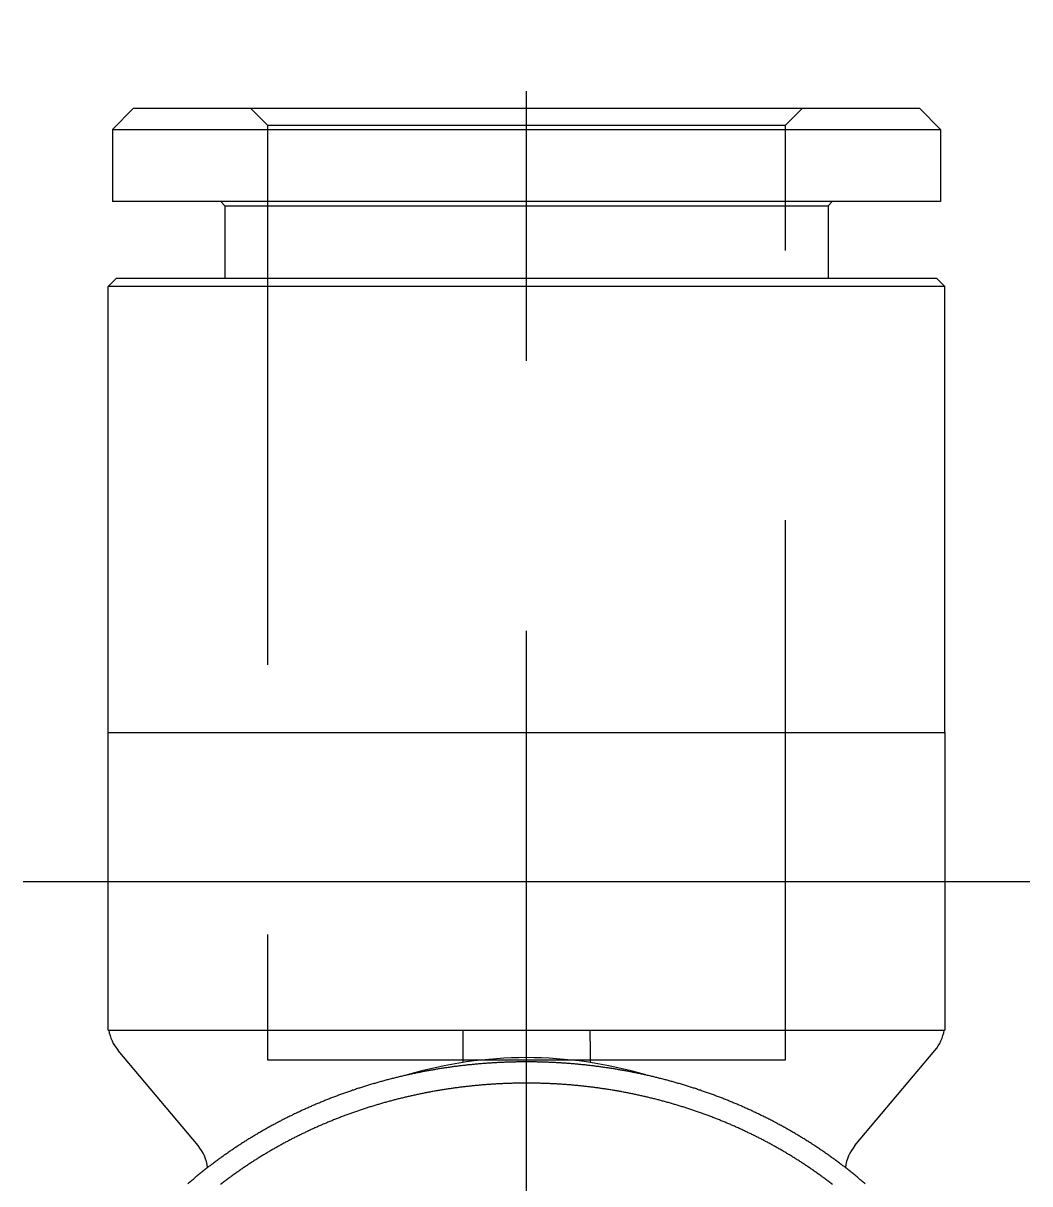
# Model space of a CAD drawing. Extents: x -38 to 89, y -32 to 34.
# Drawn here: x 63.43 to 87.13, y 6.88 to 34.2 of the extents above; entities that cross this region are included whole.
import ezdxf

# ---------------------------------------------------------------- set-up
doc = ezdxf.new("R2010")
doc.units = 0
doc.linetypes.add('CENTER', pattern=[50.8, 31.75, -6.35, 6.35, -6.35])
doc.linetypes.add('DASHED', pattern=[19.05, 12.7, -6.35])
doc.layers.get('0').update_dxf_attribs({"linetype": 'CONTINUOUS'})
doc.layers.add('CENTER', color=1, linetype='CENTER')

msp = doc.modelspace()

# ---------------------------------------------------------------- linework, layer by layer
at = {"color": 7, "linetype": 'CONTINUOUS'}
for p, q in [((65.529, 31.7), (66.029, 32.2)), ((66.029, 32.2), (84.529, 32.2)), ((84.529, 32.2), (85.029, 31.7)), ((65.529, 31.7), (85.029, 31.7)), ((65.529, 31.7), (65.529, 30)), ((85.029, 31.7), (85.029, 30)), ((85.029, 30), (65.529, 30)), ((68.179, 29.9), (68.079, 30)), ((68.179, 29.9), (82.379, 29.9)), ((68.179, 29.9), (68.179, 28.2)), ((82.379, 29.9), (82.479, 30)), ((82.379, 29.9), (82.379, 28.2)), ((65.629, 28.2), (65.429, 28)), ((65.629, 28.2), (84.929, 28.2)), ((84.929, 28.2), (85.129, 28)), ((85.129, 28), (65.429, 28)), ((65.429, 17.5), (65.429, 28)), ((85.129, 17.5), (85.129, 28)), ((65.429, 17.5), (85.129, 17.5)), ((65.429, 10.5), (65.429, 17.5)), ((85.129, 17.5), (85.129, 10.5)), ((65.429, 10.5), (73.779, 10.5)), ((73.779, 10.5), (76.779, 10.5)), ((73.779, 10.5), (73.779, 10.241)), ((76.779, 10.5), (85.129, 10.5)), ((76.779, 10.241), (76.779, 10.5)), ((73.779, 10.241), (73.779, 9.735)), ((76.779, 10.241), (76.779, 9.735)), ((67.545, 7.779), (65.663, 10.021)), ((83.013, 7.779), (84.895, 10.021))]:
    msp.add_line(p, q, dxfattribs=at)
at = {"color": 3, "linetype": 'DASHED'}
for p, q in [((68.779, 32.2), (69.179, 31.8)), ((81.379, 31.8), (81.779, 32.2)), ((69.179, 31.8), (69.179, 9.8)), ((69.179, 31.8), (81.379, 31.8)), ((81.379, 9.8), (81.379, 31.8)), ((69.179, 9.8), (81.379, 9.8))]:
    msp.add_line(p, q, dxfattribs=at)
at = {"color": 7}
for points in [[(83.253, 6.878, 0), (83.234, 6.894, 0), (83.215, 6.911, 0), (83.196, 6.927, 0), (83.177, 6.944, 0), (83.158, 6.96, 0), (83.138, 6.976, 0), (83.119, 6.992, 0), (83.1, 7.009, 0), (83.081, 7.025, 0), (83.061, 7.041, 0), (83.042, 7.057, 0), (83.022, 7.073, 0), (83.003, 7.089, 0), (82.984, 7.105, 0), (82.964, 7.121, 0), (82.945, 7.136, 0), (82.925, 7.152, 0), (82.905, 7.168, 0), (82.886, 7.184, 0), (82.866, 7.199, 0), (82.846, 7.215, 0), (82.826, 7.23, 0), (82.806, 7.246, 0), (82.787, 7.261, 0), (82.767, 7.277, 0), (82.747, 7.292, 0), (82.727, 7.307, 0), (82.707, 7.323, 0), (82.687, 7.338, 0), (82.667, 7.353, 0), (82.647, 7.368, 0), (82.627, 7.383, 0), (82.606, 7.398, 0), (82.586, 7.413, 0), (82.566, 7.428, 0), (82.546, 7.443, 0), (82.525, 7.458, 0), (82.505, 7.473, 0), (82.485, 7.487, 0), (82.464, 7.502, 0), (82.444, 7.517, 0), (82.424, 7.531, 0), (82.403, 7.546, 0), (82.382, 7.561, 0), (82.362, 7.575, 0), (82.341, 7.589, 0), (82.321, 7.604, 0), (82.3, 7.618, 0), (82.279, 7.632, 0), (82.259, 7.647, 0), (82.238, 7.661, 0), (82.217, 7.675, 0), (82.196, 7.689, 0), (82.175, 7.703, 0), (82.155, 7.717, 0), (82.134, 7.731, 0), (82.113, 7.745, 0), (82.092, 7.759, 0), (82.071, 7.773, 0), (82.05, 7.787, 0), (82.029, 7.8, 0), (82.008, 7.814, 0), (81.987, 7.828, 0), (81.965, 7.841, 0), (81.944, 7.855, 0), (81.923, 7.868, 0), (81.902, 7.882, 0), (81.88, 7.895, 0), (81.859, 7.908, 0), (81.838, 7.922, 0), (81.817, 7.935, 0), (81.795, 7.948, 0), (81.774, 7.961, 0), (81.752, 7.974, 0), (81.731, 7.987, 0), (81.71, 8, 0), (81.688, 8.013, 0), (81.666, 8.026, 0), (81.645, 8.039, 0), (81.623, 8.052, 0), (81.602, 8.065, 0), (81.58, 8.077, 0), (81.558, 8.09, 0), (81.537, 8.103, 0), (81.515, 8.115, 0), (81.493, 8.128, 0), (81.471, 8.14, 0), (81.45, 8.153, 0), (81.428, 8.165, 0), (81.406, 8.177, 0), (81.384, 8.19, 0), (81.362, 8.202, 0), (81.34, 8.214, 0), (81.318, 8.226, 0), (81.296, 8.238, 0), (81.274, 8.25, 0), (81.252, 8.262, 0), (81.23, 8.274, 0), (81.208, 8.286, 0), (81.186, 8.298, 0), (81.164, 8.31, 0), (81.142, 8.321, 0), (81.12, 8.333, 0), (81.097, 8.345, 0), (81.075, 8.356, 0), (81.053, 8.368, 0), (81.031, 8.379, 0), (81.008, 8.391, 0), (80.986, 8.402, 0), (80.964, 8.414, 0), (80.942, 8.425, 0), (80.919, 8.436, 0), (80.897, 8.447, 0), (80.874, 8.459, 0), (80.852, 8.47, 0), (80.829, 8.481, 0), (80.807, 8.492, 0), (80.784, 8.503, 0), (80.762, 8.514, 0), (80.739, 8.525, 0), (80.717, 8.535, 0), (80.694, 8.546, 0), (80.672, 8.557, 0), (80.649, 8.568, 0), (80.626, 8.578, 0), (80.604, 8.589, 0), (80.581, 8.599, 0), (80.558, 8.61, 0), (80.536, 8.62, 0), (80.513, 8.631, 0), (80.49, 8.641, 0), (80.467, 8.651, 0), (80.445, 8.662, 0), (80.422, 8.672, 0), (80.399, 8.682, 0), (80.376, 8.692, 0), (80.353, 8.702, 0), (80.33, 8.712, 0), (80.307, 8.722, 0), (80.284, 8.732, 0), (80.261, 8.742, 0), (80.238, 8.752, 0), (80.216, 8.761, 0), (80.192, 8.771, 0), (80.169, 8.781, 0), (80.146, 8.79, 0), (80.123, 8.8, 0), (80.1, 8.809, 0), (80.077, 8.819, 0), (80.054, 8.828, 0), (80.031, 8.838, 0), (80.008, 8.847, 0), (79.984, 8.856, 0), (79.961, 8.865, 0), (79.938, 8.875, 0), (79.915, 8.884, 0), (79.892, 8.893, 0), (79.868, 8.902, 0), (79.845, 8.911, 0), (79.822, 8.92, 0), (79.799, 8.929, 0), (79.775, 8.938, 0), (79.752, 8.946, 0), (79.728, 8.955, 0), (79.705, 8.964, 0), (79.682, 8.972, 0), (79.658, 8.981, 0), (79.635, 8.99, 0), (79.612, 8.998, 0), (79.588, 9.007, 0), (79.564, 9.015, 0), (79.541, 9.023, 0), (79.517, 9.032, 0), (79.494, 9.04, 0), (79.471, 9.048, 0), (79.447, 9.056, 0), (79.423, 9.064, 0), (79.4, 9.072, 0), (79.376, 9.081, 0), (79.353, 9.088, 0), (79.329, 9.096, 0), (79.305, 9.104, 0), (79.282, 9.112, 0), (79.258, 9.12, 0), (79.234, 9.128, 0), (79.21, 9.135, 0), (79.187, 9.143, 0), (79.163, 9.151, 0), (79.139, 9.158, 0), (79.116, 9.166, 0), (79.092, 9.173, 0), (79.068, 9.18, 0), (79.044, 9.188, 0), (79.02, 9.195, 0), (78.996, 9.202, 0), (78.973, 9.21, 0), (78.949, 9.217, 0), (78.925, 9.224, 0), (78.901, 9.231, 0), (78.877, 9.238, 0), (78.853, 9.245, 0), (78.829, 9.252, 0), (78.805, 9.259, 0), (78.781, 9.266, 0), (78.757, 9.272, 0), (78.734, 9.279, 0), (78.71, 9.286, 0), (78.686, 9.292, 0), (78.662, 9.299, 0), (78.637, 9.306, 0), (78.613, 9.312, 0), (78.589, 9.318, 0), (78.565, 9.325, 0), (78.541, 9.331, 0), (78.517, 9.338, 0), (78.493, 9.344, 0), (78.469, 9.35, 0), (78.445, 9.356, 0), (78.421, 9.362, 0), (78.396, 9.368, 0), (78.372, 9.374, 0), (78.348, 9.38, 0), (78.324, 9.386, 0), (78.3, 9.392, 0), (78.275, 9.398, 0), (78.251, 9.404, 0), (78.227, 9.409, 0), (78.203, 9.415, 0), (78.179, 9.421, 0), (78.154, 9.426, 0), (78.13, 9.432, 0), (78.106, 9.437, 0), (78.082, 9.443, 0), (78.057, 9.448, 0), (78.033, 9.453, 0), (78.008, 9.459, 0), (77.984, 9.464, 0), (77.96, 9.469, 0), (77.936, 9.474, 0), (77.911, 9.479, 0), (77.887, 9.485, 0), (77.862, 9.49, 0), (77.838, 9.495, 0), (77.814, 9.499, 0), (77.789, 9.504, 0), (77.765, 9.509, 0), (77.74, 9.514, 0), (77.716, 9.519, 0), (77.691, 9.523, 0), (77.667, 9.528, 0), (77.642, 9.533, 0), (77.618, 9.537, 0), (77.594, 9.542, 0), (77.569, 9.546, 0), (77.544, 9.55, 0), (77.52, 9.555, 0), (77.496, 9.559, 0), (77.471, 9.563, 0), (77.446, 9.567, 0), (77.422, 9.572, 0), (77.397, 9.576, 0), (77.373, 9.58, 0), (77.348, 9.584, 0), (77.324, 9.588, 0), (77.299, 9.592, 0), (77.275, 9.596, 0), (77.25, 9.599, 0), (77.225, 9.603, 0), (77.201, 9.607, 0), (77.176, 9.61, 0), (77.151, 9.614, 0), (77.127, 9.618, 0), (77.102, 9.621, 0), (77.078, 9.625, 0), (77.053, 9.628, 0), (77.028, 9.632, 0), (77.004, 9.635, 0), (76.979, 9.638, 0), (76.954, 9.641, 0), (76.93, 9.645, 0), (76.905, 9.648, 0), (76.88, 9.651, 0), (76.855, 9.654, 0), (76.831, 9.657, 0), (76.806, 9.66, 0), (76.781, 9.663, 0), (76.757, 9.666, 0), (76.732, 9.668, 0), (76.707, 9.671, 0), (76.682, 9.674, 0), (76.658, 9.677, 0), (76.633, 9.679, 0), (76.608, 9.682, 0), (76.583, 9.684, 0), (76.559, 9.687, 0), (76.534, 9.689, 0), (76.509, 9.692, 0), (76.484, 9.694, 0), (76.46, 9.696, 0), (76.435, 9.699, 0), (76.41, 9.701, 0), (76.385, 9.703, 0), (76.36, 9.705, 0), (76.335, 9.707, 0), (76.311, 9.709, 0), (76.286, 9.711, 0), (76.261, 9.713, 0), (76.236, 9.715, 0), (76.211, 9.717, 0), (76.187, 9.718, 0), (76.162, 9.72, 0), (76.137, 9.722, 0), (76.112, 9.723, 0), (76.087, 9.725, 0), (76.062, 9.726, 0), (76.038, 9.728, 0), (76.013, 9.729, 0), (75.988, 9.731, 0), (75.963, 9.732, 0), (75.938, 9.733, 0), (75.913, 9.735, 0), (75.888, 9.736, 0), (75.864, 9.737, 0), (75.839, 9.738, 0), (75.814, 9.739, 0), (75.789, 9.74, 0), (75.764, 9.741, 0), (75.739, 9.742, 0), (75.714, 9.743, 0), (75.689, 9.744, 0), (75.665, 9.744, 0), (75.64, 9.745, 0), (75.615, 9.746, 0), (75.59, 9.746, 0), (75.565, 9.747, 0), (75.54, 9.747, 0), (75.515, 9.748, 0), (75.49, 9.748, 0), (75.466, 9.749, 0), (75.441, 9.749, 0), (75.416, 9.749, 0), (75.391, 9.75, 0), (75.366, 9.75, 0), (75.341, 9.75, 0), (75.316, 9.75, 0), (75.291, 9.75, 0), (75.266, 9.75, 0), (75.242, 9.75, 0), (75.217, 9.75, 0), (75.192, 9.75, 0), (75.167, 9.75, 0), (75.142, 9.749, 0), (75.117, 9.749, 0), (75.092, 9.749, 0), (75.067, 9.748, 0), (75.043, 9.748, 0), (75.018, 9.747, 0), (74.993, 9.747, 0), (74.968, 9.746, 0), (74.943, 9.746, 0), (74.918, 9.745, 0), (74.893, 9.744, 0), (74.868, 9.744, 0), (74.843, 9.743, 0), (74.819, 9.742, 0), (74.794, 9.741, 0), (74.769, 9.74, 0), (74.744, 9.739, 0), (74.719, 9.738, 0), (74.694, 9.737, 0), (74.669, 9.736, 0), (74.644, 9.735, 0), (74.62, 9.733, 0), (74.595, 9.732, 0), (74.57, 9.731, 0), (74.545, 9.729, 0), (74.52, 9.728, 0), (74.495, 9.726, 0), (74.471, 9.725, 0), (74.446, 9.723, 0), (74.421, 9.722, 0), (74.396, 9.72, 0), (74.371, 9.718, 0), (74.346, 9.717, 0), (74.322, 9.715, 0), (74.297, 9.713, 0), (74.272, 9.711, 0), (74.247, 9.709, 0), (74.222, 9.707, 0), (74.198, 9.705, 0), (74.173, 9.703, 0), (74.148, 9.701, 0), (74.123, 9.699, 0), (74.098, 9.696, 0), (74.073, 9.694, 0), (74.049, 9.692, 0), (74.024, 9.689, 0), (73.999, 9.687, 0), (73.974, 9.684, 0), (73.95, 9.682, 0), (73.925, 9.679, 0), (73.9, 9.677, 0), (73.875, 9.674, 0), (73.851, 9.671, 0), (73.826, 9.668, 0), (73.801, 9.666, 0), (73.776, 9.663, 0), (73.752, 9.66, 0), (73.727, 9.657, 0), (73.702, 9.654, 0), (73.678, 9.651, 0), (73.653, 9.648, 0), (73.628, 9.645, 0), (73.604, 9.641, 0), (73.579, 9.638, 0), (73.554, 9.635, 0), (73.53, 9.632, 0), (73.505, 9.628, 0), (73.48, 9.625, 0), (73.456, 9.621, 0), (73.431, 9.618, 0), (73.406, 9.614, 0), (73.382, 9.61, 0), (73.357, 9.607, 0), (73.332, 9.603, 0), (73.308, 9.599, 0), (73.283, 9.595, 0), (73.259, 9.592, 0), (73.234, 9.588, 0), (73.21, 9.584, 0), (73.185, 9.58, 0), (73.16, 9.576, 0), (73.136, 9.572, 0), (73.111, 9.567, 0), (73.087, 9.563, 0), (73.062, 9.559, 0), (73.038, 9.555, 0), (73.013, 9.55, 0), (72.989, 9.546, 0), (72.964, 9.542, 0), (72.94, 9.537, 0), (72.915, 9.533, 0), (72.891, 9.528, 0), (72.866, 9.523, 0), (72.842, 9.519, 0), (72.817, 9.514, 0), (72.793, 9.509, 0), (72.769, 9.504, 0), (72.744, 9.499, 0), (72.72, 9.495, 0), (72.695, 9.49, 0), (72.671, 9.485, 0), (72.647, 9.479, 0), (72.622, 9.474, 0), (72.598, 9.469, 0), (72.574, 9.464, 0), (72.549, 9.459, 0), (72.525, 9.453, 0), (72.501, 9.448, 0), (72.476, 9.443, 0), (72.452, 9.437, 0), (72.428, 9.432, 0), (72.403, 9.426, 0), (72.379, 9.421, 0), (72.355, 9.415, 0), (72.331, 9.409, 0), (72.306, 9.404, 0), (72.282, 9.398, 0), (72.258, 9.392, 0), (72.234, 9.386, 0), (72.21, 9.38, 0), (72.186, 9.374, 0), (72.161, 9.368, 0), (72.137, 9.362, 0), (72.113, 9.356, 0), (72.089, 9.35, 0), (72.065, 9.344, 0), (72.041, 9.338, 0), (72.017, 9.331, 0), (71.993, 9.325, 0), (71.969, 9.318, 0), (71.944, 9.312, 0), (71.92, 9.306, 0), (71.896, 9.299, 0), (71.872, 9.292, 0), (71.848, 9.286, 0), (71.824, 9.279, 0), (71.8, 9.272, 0), (71.776, 9.266, 0), (71.752, 9.259, 0), (71.728, 9.252, 0), (71.705, 9.245, 0), (71.681, 9.238, 0), (71.657, 9.231, 0), (71.633, 9.224, 0), (71.609, 9.217, 0), (71.585, 9.21, 0), (71.561, 9.202, 0), (71.537, 9.195, 0), (71.514, 9.188, 0), (71.49, 9.18, 0), (71.466, 9.173, 0), (71.442, 9.166, 0), (71.418, 9.158, 0), (71.395, 9.151, 0), (71.371, 9.143, 0), (71.347, 9.135, 0), (71.324, 9.128, 0), (71.3, 9.12, 0), (71.276, 9.112, 0), (71.252, 9.104, 0), (71.229, 9.096, 0), (71.205, 9.088, 0), (71.182, 9.081, 0), (71.158, 9.072, 0), (71.135, 9.064, 0), (71.111, 9.056, 0), (71.087, 9.048, 0), (71.064, 9.04, 0), (71.04, 9.032, 0), (71.017, 9.023, 0), (70.993, 9.015, 0), (70.97, 9.007, 0), (70.946, 8.998, 0), (70.923, 8.99, 0), (70.9, 8.981, 0), (70.876, 8.972, 0), (70.853, 8.964, 0), (70.829, 8.955, 0), (70.806, 8.946, 0), (70.783, 8.938, 0), (70.759, 8.929, 0), (70.736, 8.92, 0), (70.713, 8.911, 0), (70.689, 8.902, 0), (70.666, 8.893, 0), (70.643, 8.884, 0), (70.62, 8.875, 0), (70.596, 8.865, 0), (70.573, 8.856, 0), (70.55, 8.847, 0), (70.527, 8.838, 0), (70.504, 8.828, 0), (70.481, 8.819, 0), (70.457, 8.809, 0), (70.434, 8.8, 0), (70.411, 8.79, 0), (70.388, 8.781, 0), (70.365, 8.771, 0), (70.342, 8.761, 0), (70.319, 8.752, 0), (70.296, 8.742, 0), (70.273, 8.732, 0), (70.25, 8.722, 0), (70.228, 8.712, 0), (70.205, 8.702, 0), (70.182, 8.692, 0), (70.159, 8.682, 0), (70.136, 8.672, 0), (70.113, 8.662, 0), (70.09, 8.651, 0), (70.068, 8.641, 0), (70.045, 8.631, 0), (70.022, 8.62, 0), (69.999, 8.61, 0), (69.977, 8.599, 0), (69.954, 8.589, 0), (69.931, 8.578, 0), (69.909, 8.568, 0), (69.886, 8.557, 0), (69.864, 8.546, 0), (69.841, 8.535, 0), (69.818, 8.525, 0), (69.796, 8.514, 0), (69.773, 8.503, 0), (69.751, 8.492, 0), (69.728, 8.481, 0), (69.706, 8.47, 0), (69.683, 8.459, 0), (69.661, 8.447, 0), (69.639, 8.436, 0), (69.616, 8.425, 0), (69.594, 8.414, 0), (69.572, 8.402, 0), (69.549, 8.391, 0), (69.527, 8.379, 0), (69.505, 8.368, 0), (69.483, 8.356, 0), (69.46, 8.345, 0), (69.438, 8.333, 0), (69.416, 8.321, 0), (69.394, 8.31, 0), (69.372, 8.298, 0), (69.35, 8.286, 0), (69.328, 8.274, 0), (69.306, 8.262, 0), (69.284, 8.25, 0), (69.262, 8.238, 0), (69.24, 8.226, 0), (69.218, 8.214, 0), (69.196, 8.202, 0), (69.174, 8.19, 0), (69.152, 8.177, 0), (69.13, 8.165, 0), (69.108, 8.153, 0), (69.086, 8.14, 0), (69.065, 8.128, 0), (69.043, 8.115, 0), (69.021, 8.103, 0), (68.999, 8.09, 0), (68.978, 8.077, 0), (68.956, 8.065, 0), (68.935, 8.052, 0), (68.913, 8.039, 0), (68.891, 8.026, 0), (68.87, 8.013, 0), (68.848, 8, 0), (68.827, 7.987, 0), (68.805, 7.974, 0), (68.784, 7.961, 0), (68.763, 7.948, 0), (68.741, 7.935, 0), (68.72, 7.922, 0), (68.698, 7.908, 0), (68.677, 7.895, 0), (68.656, 7.882, 0), (68.635, 7.868, 0), (68.614, 7.855, 0), (68.592, 7.841, 0), (68.571, 7.827, 0), (68.55, 7.814, 0), (68.529, 7.8, 0), (68.508, 7.786, 0), (68.487, 7.773, 0), (68.466, 7.759, 0), (68.445, 7.745, 0), (68.424, 7.731, 0), (68.403, 7.717, 0), (68.382, 7.703, 0), (68.362, 7.689, 0), (68.341, 7.675, 0), (68.32, 7.661, 0), (68.299, 7.647, 0), (68.278, 7.632, 0), (68.258, 7.618, 0), (68.237, 7.604, 0), (68.216, 7.589, 0), (68.196, 7.575, 0), (68.175, 7.561, 0), (68.155, 7.546, 0), (68.134, 7.531, 0), (68.114, 7.517, 0), (68.093, 7.502, 0), (68.073, 7.487, 0), (68.053, 7.473, 0), (68.032, 7.458, 0), (68.012, 7.443, 0), (67.992, 7.428, 0), (67.972, 7.413, 0), (67.951, 7.398, 0), (67.931, 7.383, 0), (67.911, 7.368, 0), (67.891, 7.353, 0), (67.871, 7.338, 0), (67.851, 7.323, 0), (67.831, 7.307, 0), (67.811, 7.292, 0), (67.791, 7.277, 0), (67.771, 7.261, 0), (67.751, 7.246, 0), (67.731, 7.23, 0), (67.712, 7.215, 0), (67.692, 7.199, 0), (67.672, 7.184, 0), (67.653, 7.168, 0), (67.633, 7.152, 0), (67.613, 7.136, 0), (67.594, 7.121, 0), (67.574, 7.105, 0), (67.555, 7.089, 0), (67.535, 7.073, 0), (67.516, 7.057, 0), (67.496, 7.041, 0), (67.477, 7.025, 0), (67.458, 7.009, 0), (67.439, 6.992, 0), (67.419, 6.976, 0), (67.4, 6.96, 0), (67.381, 6.944, 0), (67.362, 6.927, 0), (67.343, 6.911, 0), (67.324, 6.894, 0), (67.305, 6.878, 0)], [(82.48, 6.866, 0), (82.461, 6.881, 0), (82.442, 6.896, 0), (82.423, 6.91, 0), (82.404, 6.925, 0), (82.385, 6.939, 0), (82.366, 6.954, 0), (82.347, 6.968, 0), (82.327, 6.983, 0), (82.308, 6.997, 0), (82.289, 7.011, 0), (82.269, 7.026, 0), (82.25, 7.04, 0), (82.231, 7.054, 0), (82.211, 7.068, 0), (82.192, 7.082, 0), (82.172, 7.096, 0), (82.153, 7.11, 0), (82.133, 7.124, 0), (82.114, 7.138, 0), (82.094, 7.152, 0), (82.075, 7.166, 0), (82.055, 7.18, 0), (82.035, 7.193, 0), (82.016, 7.207, 0), (81.996, 7.221, 0), (81.976, 7.234, 0), (81.956, 7.248, 0), (81.936, 7.261, 0), (81.916, 7.275, 0), (81.897, 7.288, 0), (81.876, 7.302, 0), (81.857, 7.315, 0), (81.837, 7.328, 0), (81.817, 7.342, 0), (81.796, 7.355, 0), (81.776, 7.368, 0), (81.756, 7.381, 0), (81.736, 7.394, 0), (81.716, 7.407, 0), (81.696, 7.42, 0), (81.675, 7.433, 0), (81.655, 7.446, 0), (81.635, 7.459, 0), (81.615, 7.472, 0), (81.594, 7.484, 0), (81.574, 7.497, 0), (81.553, 7.51, 0), (81.533, 7.522, 0), (81.513, 7.535, 0), (81.492, 7.547, 0), (81.472, 7.56, 0), (81.451, 7.572, 0), (81.43, 7.585, 0), (81.41, 7.597, 0), (81.389, 7.609, 0), (81.369, 7.622, 0), (81.348, 7.634, 0), (81.327, 7.646, 0), (81.306, 7.658, 0), (81.286, 7.67, 0), (81.265, 7.682, 0), (81.244, 7.694, 0), (81.223, 7.706, 0), (81.203, 7.718, 0), (81.182, 7.73, 0), (81.161, 7.742, 0), (81.14, 7.753, 0), (81.119, 7.765, 0), (81.098, 7.777, 0), (81.077, 7.788, 0), (81.056, 7.8, 0), (81.035, 7.811, 0), (81.014, 7.823, 0), (80.993, 7.834, 0), (80.972, 7.846, 0), (80.95, 7.857, 0), (80.929, 7.868, 0), (80.908, 7.879, 0), (80.887, 7.891, 0), (80.865, 7.902, 0), (80.844, 7.913, 0), (80.823, 7.924, 0), (80.802, 7.935, 0), (80.78, 7.946, 0), (80.759, 7.957, 0), (80.738, 7.968, 0), (80.716, 7.979, 0), (80.695, 7.989, 0), (80.673, 8, 0), (80.652, 8.011, 0), (80.63, 8.021, 0), (80.609, 8.032, 0), (80.587, 8.043, 0), (80.566, 8.053, 0), (80.544, 8.064, 0), (80.523, 8.074, 0), (80.501, 8.084, 0), (80.479, 8.095, 0), (80.458, 8.105, 0), (80.436, 8.115, 0), (80.414, 8.125, 0), (80.393, 8.136, 0), (80.371, 8.146, 0), (80.349, 8.156, 0), (80.327, 8.166, 0), (80.306, 8.176, 0), (80.284, 8.186, 0), (80.262, 8.195, 0), (80.24, 8.205, 0), (80.218, 8.215, 0), (80.196, 8.225, 0), (80.174, 8.234, 0), (80.153, 8.244, 0), (80.131, 8.254, 0), (80.109, 8.263, 0), (80.087, 8.273, 0), (80.065, 8.282, 0), (80.043, 8.291, 0), (80.021, 8.301, 0), (79.999, 8.31, 0), (79.977, 8.319, 0), (79.954, 8.329, 0), (79.932, 8.338, 0), (79.91, 8.347, 0), (79.888, 8.356, 0), (79.866, 8.365, 0), (79.844, 8.374, 0), (79.821, 8.383, 0), (79.799, 8.392, 0), (79.777, 8.401, 0), (79.755, 8.409, 0), (79.733, 8.418, 0), (79.71, 8.427, 0), (79.688, 8.436, 0), (79.665, 8.444, 0), (79.643, 8.453, 0), (79.621, 8.461, 0), (79.599, 8.47, 0), (79.576, 8.478, 0), (79.554, 8.487, 0), (79.531, 8.495, 0), (79.509, 8.503, 0), (79.486, 8.512, 0), (79.464, 8.52, 0), (79.441, 8.528, 0), (79.419, 8.536, 0), (79.396, 8.544, 0), (79.374, 8.552, 0), (79.351, 8.56, 0), (79.329, 8.568, 0), (79.306, 8.576, 0), (79.284, 8.584, 0), (79.261, 8.592, 0), (79.238, 8.599, 0), (79.216, 8.607, 0), (79.193, 8.615, 0), (79.17, 8.622, 0), (79.148, 8.63, 0), (79.125, 8.637, 0), (79.102, 8.645, 0), (79.079, 8.652, 0), (79.057, 8.66, 0), (79.034, 8.667, 0), (79.011, 8.674, 0), (78.988, 8.681, 0), (78.966, 8.689, 0), (78.943, 8.696, 0), (78.92, 8.703, 0), (78.897, 8.71, 0), (78.874, 8.717, 0), (78.851, 8.724, 0), (78.829, 8.731, 0), (78.806, 8.738, 0), (78.783, 8.745, 0), (78.76, 8.751, 0), (78.737, 8.758, 0), (78.714, 8.765, 0), (78.691, 8.771, 0), (78.668, 8.778, 0), (78.645, 8.785, 0), (78.622, 8.791, 0), (78.599, 8.798, 0), (78.576, 8.804, 0), (78.553, 8.81, 0), (78.53, 8.817, 0), (78.507, 8.823, 0), (78.484, 8.829, 0), (78.46, 8.835, 0), (78.437, 8.841, 0), (78.414, 8.848, 0), (78.391, 8.854, 0), (78.368, 8.86, 0), (78.345, 8.866, 0), (78.322, 8.872, 0), (78.298, 8.877, 0), (78.275, 8.883, 0), (78.252, 8.889, 0), (78.229, 8.895, 0), (78.206, 8.9, 0), (78.182, 8.906, 0), (78.159, 8.912, 0), (78.136, 8.917, 0), (78.112, 8.923, 0), (78.089, 8.928, 0), (78.066, 8.934, 0), (78.043, 8.939, 0), (78.019, 8.944, 0), (77.996, 8.95, 0), (77.973, 8.955, 0), (77.949, 8.96, 0), (77.926, 8.965, 0), (77.903, 8.97, 0), (77.879, 8.975, 0), (77.856, 8.98, 0), (77.832, 8.985, 0), (77.809, 8.99, 0), (77.786, 8.995, 0), (77.762, 9, 0), (77.739, 9.004, 0), (77.715, 9.009, 0), (77.692, 9.014, 0), (77.668, 9.018, 0), (77.645, 9.023, 0), (77.621, 9.028, 0), (77.598, 9.032, 0), (77.574, 9.037, 0), (77.551, 9.041, 0), (77.527, 9.045, 0), (77.504, 9.05, 0), (77.48, 9.054, 0), (77.457, 9.058, 0), (77.433, 9.062, 0), (77.41, 9.066, 0), (77.386, 9.07, 0), (77.363, 9.075, 0), (77.339, 9.079, 0), (77.315, 9.082, 0), (77.292, 9.086, 0), (77.268, 9.09, 0), (77.245, 9.094, 0), (77.221, 9.098, 0), (77.197, 9.101, 0), (77.174, 9.105, 0), (77.15, 9.109, 0), (77.126, 9.112, 0), (77.103, 9.116, 0), (77.079, 9.119, 0), (77.055, 9.123, 0), (77.032, 9.126, 0), (77.008, 9.13, 0), (76.984, 9.133, 0), (76.961, 9.136, 0), (76.937, 9.139, 0), (76.913, 9.143, 0), (76.889, 9.146, 0), (76.866, 9.149, 0), (76.842, 9.152, 0), (76.818, 9.155, 0), (76.795, 9.158, 0), (76.771, 9.161, 0), (76.747, 9.163, 0), (76.723, 9.166, 0), (76.7, 9.169, 0), (76.676, 9.172, 0), (76.652, 9.174, 0), (76.628, 9.177, 0), (76.604, 9.179, 0), (76.581, 9.182, 0), (76.557, 9.184, 0), (76.533, 9.187, 0), (76.509, 9.189, 0), (76.485, 9.192, 0), (76.462, 9.194, 0), (76.438, 9.196, 0), (76.414, 9.198, 0), (76.39, 9.201, 0), (76.366, 9.203, 0), (76.343, 9.205, 0), (76.319, 9.207, 0), (76.295, 9.209, 0), (76.271, 9.211, 0), (76.247, 9.213, 0), (76.223, 9.214, 0), (76.199, 9.216, 0), (76.175, 9.218, 0), (76.152, 9.22, 0), (76.128, 9.221, 0), (76.104, 9.223, 0), (76.08, 9.224, 0), (76.056, 9.226, 0), (76.032, 9.227, 0), (76.008, 9.229, 0), (75.984, 9.23, 0), (75.961, 9.231, 0), (75.937, 9.233, 0), (75.913, 9.234, 0), (75.889, 9.235, 0), (75.865, 9.236, 0), (75.841, 9.237, 0), (75.817, 9.239, 0), (75.793, 9.24, 0), (75.769, 9.24, 0), (75.745, 9.241, 0), (75.722, 9.242, 0), (75.698, 9.243, 0), (75.674, 9.244, 0), (75.65, 9.245, 0), (75.626, 9.245, 0), (75.602, 9.246, 0), (75.578, 9.247, 0), (75.554, 9.247, 0), (75.53, 9.248, 0), (75.506, 9.248, 0), (75.482, 9.248, 0), (75.458, 9.249, 0), (75.434, 9.249, 0), (75.41, 9.249, 0), (75.387, 9.25, 0), (75.363, 9.25, 0), (75.339, 9.25, 0), (75.315, 9.25, 0), (75.291, 9.25, 0), (75.267, 9.25, 0), (75.243, 9.25, 0), (75.219, 9.25, 0), (75.195, 9.25, 0), (75.171, 9.25, 0), (75.147, 9.249, 0), (75.123, 9.249, 0), (75.099, 9.249, 0), (75.076, 9.248, 0), (75.052, 9.248, 0), (75.028, 9.248, 0), (75.004, 9.247, 0), (74.98, 9.247, 0), (74.956, 9.246, 0), (74.932, 9.245, 0), (74.908, 9.245, 0), (74.884, 9.244, 0), (74.86, 9.243, 0), (74.836, 9.242, 0), (74.812, 9.241, 0), (74.788, 9.24, 0), (74.764, 9.24, 0), (74.741, 9.239, 0), (74.717, 9.237, 0), (74.693, 9.236, 0), (74.669, 9.235, 0), (74.645, 9.234, 0), (74.621, 9.233, 0), (74.597, 9.231, 0), (74.573, 9.23, 0), (74.549, 9.229, 0), (74.526, 9.227, 0), (74.502, 9.226, 0), (74.478, 9.224, 0), (74.454, 9.223, 0), (74.43, 9.221, 0), (74.406, 9.22, 0), (74.382, 9.218, 0), (74.359, 9.216, 0), (74.335, 9.214, 0), (74.311, 9.213, 0), (74.287, 9.211, 0), (74.263, 9.209, 0), (74.239, 9.207, 0), (74.215, 9.205, 0), (74.192, 9.203, 0), (74.168, 9.201, 0), (74.144, 9.198, 0), (74.12, 9.196, 0), (74.096, 9.194, 0), (74.072, 9.192, 0), (74.049, 9.189, 0), (74.025, 9.187, 0), (74.001, 9.184, 0), (73.977, 9.182, 0), (73.953, 9.179, 0), (73.93, 9.177, 0), (73.906, 9.174, 0), (73.882, 9.172, 0), (73.858, 9.169, 0), (73.835, 9.166, 0), (73.811, 9.163, 0), (73.787, 9.161, 0), (73.763, 9.158, 0), (73.74, 9.155, 0), (73.716, 9.152, 0), (73.692, 9.149, 0), (73.668, 9.146, 0), (73.645, 9.143, 0), (73.621, 9.139, 0), (73.597, 9.136, 0), (73.573, 9.133, 0), (73.55, 9.13, 0), (73.526, 9.126, 0), (73.502, 9.123, 0), (73.479, 9.119, 0), (73.455, 9.116, 0), (73.431, 9.112, 0), (73.408, 9.109, 0), (73.384, 9.105, 0), (73.361, 9.101, 0), (73.337, 9.098, 0), (73.313, 9.094, 0), (73.29, 9.09, 0), (73.266, 9.086, 0), (73.242, 9.082, 0), (73.219, 9.079, 0), (73.195, 9.075, 0), (73.172, 9.07, 0), (73.148, 9.066, 0), (73.124, 9.062, 0), (73.101, 9.058, 0), (73.077, 9.054, 0), (73.054, 9.05, 0), (73.03, 9.045, 0), (73.007, 9.041, 0), (72.983, 9.037, 0), (72.96, 9.032, 0), (72.936, 9.028, 0), (72.913, 9.023, 0), (72.889, 9.018, 0), (72.866, 9.014, 0), (72.843, 9.009, 0), (72.819, 9.004, 0), (72.796, 9, 0), (72.772, 8.995, 0), (72.749, 8.99, 0), (72.725, 8.985, 0), (72.702, 8.98, 0), (72.679, 8.975, 0), (72.655, 8.97, 0), (72.632, 8.965, 0), (72.609, 8.96, 0), (72.585, 8.955, 0), (72.562, 8.95, 0), (72.538, 8.944, 0), (72.515, 8.939, 0), (72.492, 8.934, 0), (72.469, 8.928, 0), (72.445, 8.923, 0), (72.422, 8.917, 0), (72.399, 8.912, 0), (72.376, 8.906, 0), (72.352, 8.9, 0), (72.329, 8.895, 0), (72.306, 8.889, 0), (72.283, 8.883, 0), (72.259, 8.877, 0), (72.236, 8.872, 0), (72.213, 8.866, 0), (72.19, 8.86, 0), (72.167, 8.854, 0), (72.144, 8.848, 0), (72.121, 8.841, 0), (72.097, 8.835, 0), (72.074, 8.829, 0), (72.051, 8.823, 0), (72.028, 8.817, 0), (72.005, 8.81, 0), (71.982, 8.804, 0), (71.959, 8.798, 0), (71.936, 8.791, 0), (71.913, 8.785, 0), (71.89, 8.778, 0), (71.867, 8.771, 0), (71.844, 8.765, 0), (71.821, 8.758, 0), (71.798, 8.751, 0), (71.775, 8.745, 0), (71.752, 8.738, 0), (71.729, 8.731, 0), (71.707, 8.724, 0), (71.684, 8.717, 0), (71.661, 8.71, 0), (71.638, 8.703, 0), (71.615, 8.696, 0), (71.592, 8.689, 0), (71.569, 8.681, 0), (71.547, 8.674, 0), (71.524, 8.667, 0), (71.501, 8.66, 0), (71.478, 8.652, 0), (71.456, 8.645, 0), (71.433, 8.637, 0), (71.41, 8.63, 0), (71.388, 8.622, 0), (71.365, 8.615, 0), (71.342, 8.607, 0), (71.32, 8.599, 0), (71.297, 8.592, 0), (71.274, 8.584, 0), (71.252, 8.576, 0), (71.229, 8.568, 0), (71.207, 8.56, 0), (71.184, 8.552, 0), (71.161, 8.544, 0), (71.139, 8.536, 0), (71.116, 8.528, 0), (71.094, 8.52, 0), (71.071, 8.512, 0), (71.049, 8.503, 0), (71.026, 8.495, 0), (71.004, 8.487, 0), (70.982, 8.478, 0), (70.959, 8.47, 0), (70.937, 8.461, 0), (70.915, 8.453, 0), (70.892, 8.444, 0), (70.87, 8.436, 0), (70.848, 8.427, 0), (70.825, 8.418, 0), (70.803, 8.409, 0), (70.781, 8.401, 0), (70.759, 8.392, 0), (70.736, 8.383, 0), (70.714, 8.374, 0), (70.692, 8.365, 0), (70.67, 8.356, 0), (70.648, 8.347, 0), (70.626, 8.338, 0), (70.603, 8.329, 0), (70.581, 8.319, 0), (70.559, 8.31, 0), (70.537, 8.301, 0), (70.515, 8.291, 0), (70.493, 8.282, 0), (70.471, 8.273, 0), (70.449, 8.263, 0), (70.427, 8.254, 0), (70.405, 8.244, 0), (70.383, 8.234, 0), (70.361, 8.225, 0), (70.34, 8.215, 0), (70.318, 8.205, 0), (70.296, 8.195, 0), (70.274, 8.186, 0), (70.252, 8.176, 0), (70.23, 8.166, 0), (70.209, 8.156, 0), (70.187, 8.146, 0), (70.165, 8.136, 0), (70.143, 8.125, 0), (70.122, 8.115, 0), (70.1, 8.105, 0), (70.078, 8.095, 0), (70.057, 8.084, 0), (70.035, 8.074, 0), (70.014, 8.064, 0), (69.992, 8.053, 0), (69.971, 8.043, 0), (69.949, 8.032, 0), (69.927, 8.021, 0), (69.906, 8.011, 0), (69.885, 8, 0), (69.863, 7.989, 0), (69.842, 7.979, 0), (69.82, 7.968, 0), (69.799, 7.957, 0), (69.778, 7.946, 0), (69.756, 7.935, 0), (69.735, 7.924, 0), (69.714, 7.913, 0), (69.692, 7.902, 0), (69.671, 7.891, 0), (69.65, 7.88, 0), (69.629, 7.868, 0), (69.608, 7.857, 0), (69.586, 7.846, 0), (69.565, 7.834, 0), (69.544, 7.823, 0), (69.523, 7.811, 0), (69.502, 7.8, 0), (69.481, 7.788, 0), (69.46, 7.777, 0), (69.439, 7.765, 0), (69.418, 7.753, 0), (69.397, 7.742, 0), (69.376, 7.73, 0), (69.355, 7.718, 0), (69.335, 7.706, 0), (69.314, 7.694, 0), (69.293, 7.682, 0), (69.272, 7.67, 0), (69.251, 7.658, 0), (69.231, 7.646, 0), (69.21, 7.634, 0), (69.189, 7.622, 0), (69.169, 7.609, 0), (69.148, 7.597, 0), (69.127, 7.585, 0), (69.107, 7.572, 0), (69.086, 7.56, 0), (69.066, 7.547, 0), (69.045, 7.535, 0), (69.025, 7.522, 0), (69.004, 7.51, 0), (68.984, 7.497, 0), (68.963, 7.484, 0), (68.943, 7.471, 0), (68.923, 7.459, 0), (68.903, 7.446, 0), (68.882, 7.433, 0), (68.862, 7.42, 0), (68.842, 7.407, 0), (68.822, 7.394, 0), (68.802, 7.381, 0), (68.781, 7.368, 0), (68.761, 7.355, 0), (68.741, 7.342, 0), (68.721, 7.328, 0), (68.701, 7.315, 0), (68.681, 7.302, 0), (68.661, 7.288, 0), (68.641, 7.275, 0), (68.621, 7.261, 0), (68.602, 7.248, 0), (68.582, 7.234, 0), (68.562, 7.221, 0), (68.542, 7.207, 0), (68.523, 7.193, 0), (68.503, 7.18, 0), (68.483, 7.166, 0), (68.464, 7.152, 0), (68.444, 7.138, 0), (68.424, 7.124, 0), (68.405, 7.11, 0), (68.385, 7.096, 0), (68.366, 7.082, 0), (68.347, 7.068, 0), (68.327, 7.054, 0), (68.308, 7.04, 0), (68.288, 7.026, 0), (68.269, 7.011, 0), (68.25, 6.997, 0), (68.231, 6.983, 0), (68.211, 6.968, 0), (68.192, 6.954, 0), (68.173, 6.939, 0), (68.154, 6.925, 0), (68.135, 6.91, 0), (68.116, 6.896, 0), (68.097, 6.881, 0), (68.078, 6.866, 0)]]:
    msp.add_polyline3d(points, dxfattribs=at)
at = {"color": 7, "linetype": 'CONTINUOUS'}
for centre, radius, start, end in [((66.429, 10.664), 1, 189.441, 220.0063), ((84.129, 10.664), 1, 319.9937, 350.559), ((75.279, 0), 9.85, 73.4473, 106.5527), ((66.779, 7.136), 1, 7.1896, 40.0063), ((83.779, 7.136), 1, 139.9937, 172.8104)]:
    msp.add_arc(centre, radius, start, end, dxfattribs=at)
at = {"layer": 'CENTER', "color": 1, "linetype": 'CENTER'}
for p, q in [((75.279, -11.85), (75.279, 34.2)), ((63.429, 14), (87.129, 14))]:
    msp.add_line(p, q, dxfattribs=at)

doc.saveas('drawing.dxf')
